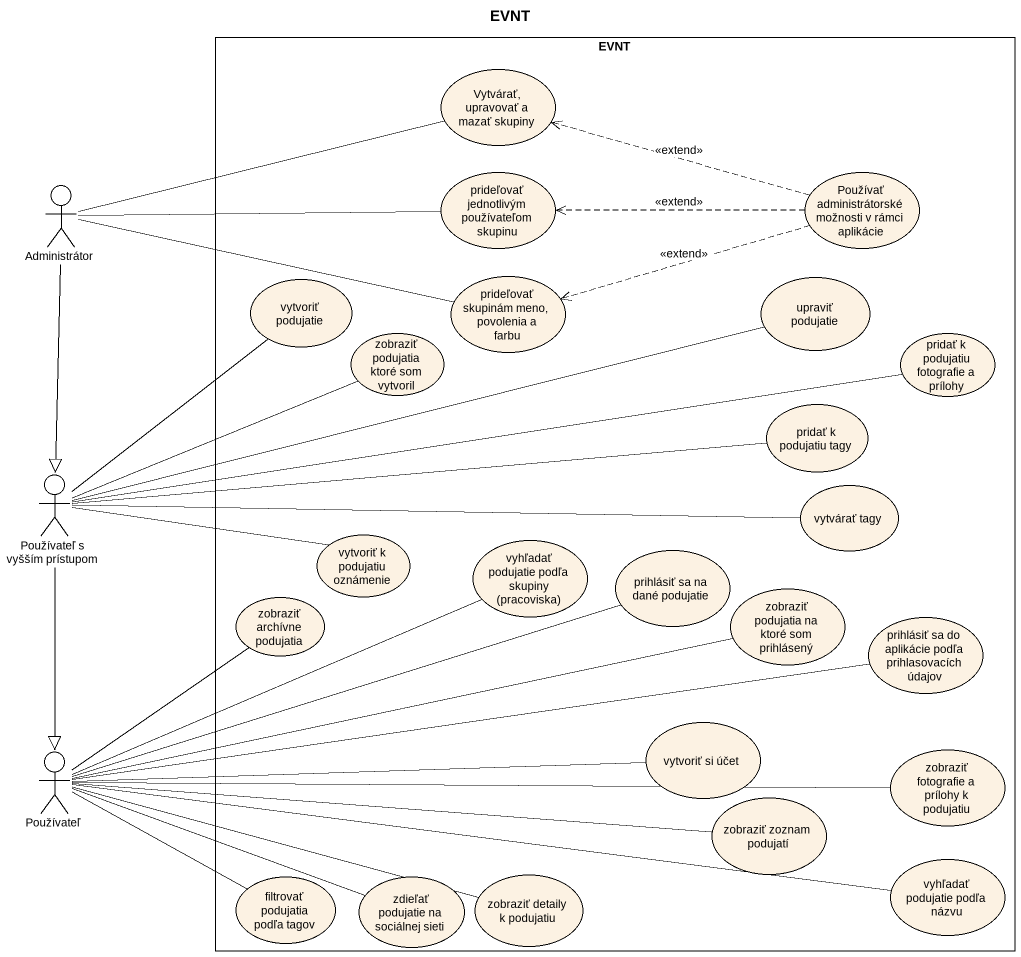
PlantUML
@startuml
title EVNT
rectangle EVNT {
  usecase "Vytvárať, upravovať a mazať skupiny" as Vytvárať_upravovať_a_mazať
  usecase "prideľovať jednotlivým používateľom skupinu" as prideľovať_jednotlivým
  usecase "Používať administrátorské možnosti v rámci aplikácie" as Používať_administrátorské
  usecase "vytvoriť podujatie" as vytvoriť_podujatie
  usecase "prideľovať skupinám meno, povolenia a farbu" as prideľovať_skupinám_meno
  usecase "upraviť podujatie" as upraviť_podujatie
  usecase "zobraziť podujatia ktoré som vytvoril" as zobraziť_podujatia_ktoré
  usecase "pridať k podujatiu fotografie a prílohy" as pridať_k_podujatiu
  usecase "pridať k podujatiu tagy" as pridať_k_podujatiu_tagy
  usecase "vytvárať tagy" as vytvárať_tagy
  usecase "vytvoriť k podujatiu oznámenie" as vytvoriť_k_podujatiu
  usecase "vyhľadať podujatie podľa skupiny (pracoviska)" as vyhľadať_podujatie_podľa
  usecase "prihlásiť sa na dané podujatie" as prihlásiť_sa_na_dané
  usecase "zobraziť archívne podujatia" as zobraziť_archívne_podujatia
  usecase "zobraziť podujatia na ktoré som prihlásený" as zobraziť_podujatia_na_ktoré
  usecase "prihlásiť sa do aplikácie podľa prihlasovacích údajov" as prihlásiť_sa_do_aplikácie
  usecase "vytvoriť si účet" as vytvoriť_si_účet
  usecase "zobraziť fotografie a prílohy k podujatiu" as zobraziť_fotografie_a
  usecase "zobraziť zoznam podujatí" as zobraziť_zoznam_podujatí
  usecase "filtrovať podujatia podľa tagov" as filtrovať_podujatia_podľa
  usecase "zdieľať podujatie na sociálnej sieti" as zdieľať_podujatie_na
  usecase "zobraziť detaily k podujatiu" as zobraziť_detaily_k_podujatiu
  usecase "vyhľadať podujatie podľa názvu" as vyhľadať_podujatie_podľa_2
}
actor Administrátor
actor "Používateľ s vyšším prístupom" as Používateľ_s_vyšším
actor Používateľ
Administrátor -right- Vytvárať_upravovať_a_mazať
Administrátor -right- prideľovať_jednotlivým
Administrátor -right- prideľovať_skupinám_meno
Administrátor --|> Používateľ_s_vyšším
Používať_administrátorské .left.> Vytvárať_upravovať_a_mazať : <<extend>>
Používať_administrátorské .left.> prideľovať_jednotlivým : <<extend>>
Používať_administrátorské .left.> prideľovať_skupinám_meno : <<extend>>
Používateľ_s_vyšším -up- vytvoriť_podujatie
Používateľ_s_vyšším -right- upraviť_podujatie
Používateľ_s_vyšším -right- zobraziť_podujatia_ktoré
Používateľ_s_vyšším -right- pridať_k_podujatiu
Používateľ_s_vyšším -right- pridať_k_podujatiu_tagy
Používateľ_s_vyšším -right- vytvárať_tagy
Používateľ_s_vyšším -right- vytvoriť_k_podujatiu
Používateľ_s_vyšším --|> Používateľ
Používateľ -right- vyhľadať_podujatie_podľa
Používateľ -right- prihlásiť_sa_na_dané
Používateľ -up- zobraziť_archívne_podujatia
Používateľ -right- zobraziť_podujatia_na_ktoré
Používateľ -right- prihlásiť_sa_do_aplikácie
Používateľ -right- vytvoriť_si_účet
Používateľ -right- zobraziť_fotografie_a
Používateľ -right- zobraziť_zoznam_podujatí
Používateľ -right- filtrovať_podujatia_podľa
Používateľ -right- zdieľať_podujatie_na
Používateľ -right- zobraziť_detaily_k_podujatiu
Používateľ -right- vyhľadať_podujatie_podľa_2
@enduml
